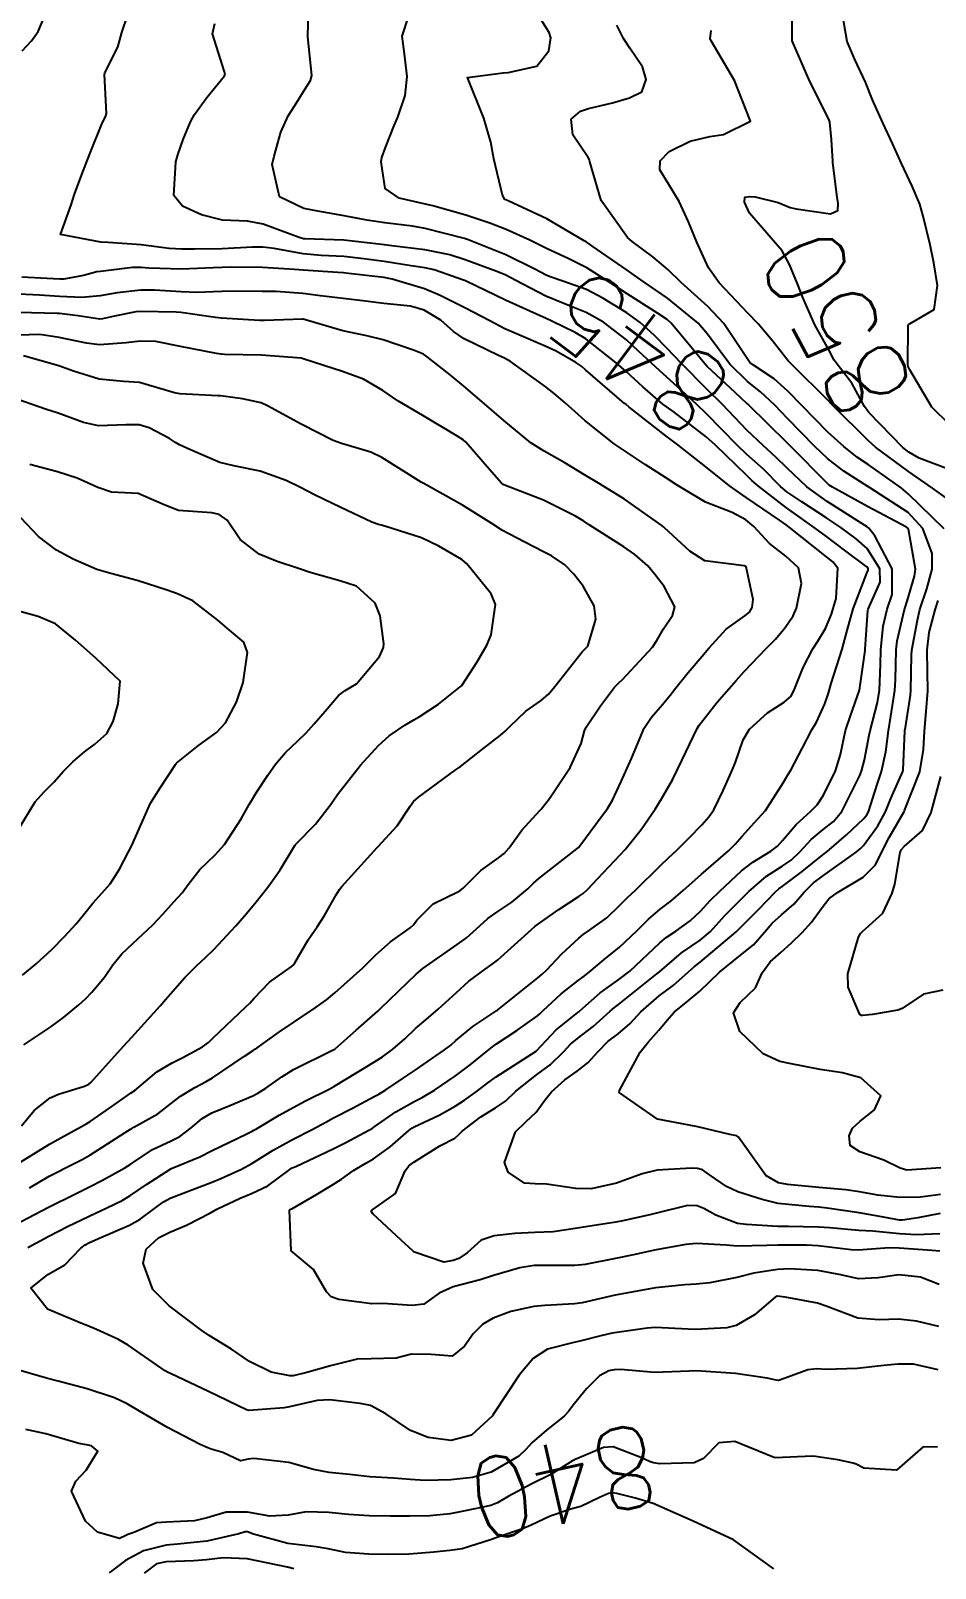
# Model space of a CAD drawing. Header units: metres. Extents: x 307586 to 320046, y 7427249 to 7434250.
# Drawn here: x 319439.3 to 319484, y 7427448.4 to 7427524.3 of the extents above; entities that cross this region are included whole.
import ezdxf
from ezdxf.enums import TextEntityAlignment as Align

# ---------------------------------------------------------------- set-up
doc = ezdxf.new("R2010")
doc.units = ezdxf.units.M
doc.header["$MEASUREMENT"] = 0
for name, color, linetype in [('Cotas', 45, 'Continuous'), ('Curvas de Nivel 1m', 11, 'Continuous'), ('Curvas de Nivel 5m', 15, 'Continuous')]:
    doc.layers.add(name, color=color, linetype=linetype)
doc.styles.add('Style-STANDARD', font='STANDARD.shx')

msp = doc.modelspace()

# ---------------------------------------------------------------- linework, layer by layer
at = {"layer": 'Curvas de Nivel 1m', "flags": 128}
for points, elevation in [([(319484.245, 7427466.878), (319483.257, 7427466.739), (319482.243, 7427466.73), (319481.149, 7427466.846), (319480.245, 7427467.003), (319479.572, 7427467.096), (319478.247, 7427467.224), (319476.69, 7427467.364), (319476.249, 7427467.456), (319475.631, 7427467.816), (319474.272, 7427469.707), (319474.202, 7427469.76), (319473.842, 7427469.836), (319472.278, 7427470.22), (319471.849, 7427470.295), (319470.284, 7427470.597), (319468.395, 7427471.909), (319468.4, 7427472.005), (319469.43, 7427473.893), (319469.825, 7427474.394), (319470.339, 7427474.979), (319470.749, 7427475.473), (319471.098, 7427475.873), (319471.789, 7427476.436), (319472.363, 7427476.91), (319473.344, 7427477.845), (319474.381, 7427478.676), (319475.013, 7427479.197), (319475.563, 7427479.818), (319475.947, 7427480.267), (319476.406, 7427480.669), (319477.012, 7427481.206), (319477.516, 7427481.799), (319477.976, 7427482.246), (319478.431, 7427482.59), (319480.08, 7427483.765), (319480.281, 7427483.927), (319480.448, 7427484.101), (319481.156, 7427485.06), (319481.527, 7427485.749), (319481.804, 7427486.422), (319482.385, 7427487.741), (319482.404, 7427487.831), (319482.49, 7427489.74), (319482.49, 7427489.763), (319482.516, 7427489.913), (319482.763, 7427491.515), (319482.783, 7427491.738), (319482.812, 7427493.486), (319482.834, 7427493.737), (319483.107, 7427495.213), (319483.233, 7427495.734), (319483.57, 7427496.763), (319483.845, 7427497.728), (319483.84, 7427498.509), (319483.38, 7427499.733), (319482.645, 7427500.528), (319480.744, 7427501.759), (319480.663, 7427501.812), (319479.469, 7427502.576), (319478.677, 7427503.19), (319478.036, 7427503.796), (319476.703, 7427505.161), (319476.069, 7427505.82), (319475.369, 7427506.48), (319474.724, 7427506.995), (319473.847, 7427507.849), (319472.748, 7427509.33), (319472.286, 7427509.865), (319470.771, 7427511.102), (319469.62, 7427511.897), (319469.128, 7427512.247), (319468.789, 7427512.49), (319467.045, 7427513.683), (319466.802, 7427513.853), (319466.752, 7427513.88), (319466.661, 7427513.932), (319464.819, 7427515.024), (319462.905, 7427515.906), (319462.832, 7427515.934), (319462.745, 7427515.981), (319462.635, 7427516.182), (319462.199, 7427517.987), (319462.049, 7427518.8), (319461.708, 7427519.992), (319460.903, 7427522), (319462.666, 7427522.222), (319462.906, 7427522.245), (319464.318, 7427522.557), (319464.916, 7427523.313), (319465.008, 7427523.959), (319464.927, 7427524.207), (319463.828, 7427525.971)], 847), ([(319438.913, 7427523.315), (319439.38, 7427523.804), (319439.707, 7427524.262), (319440.065, 7427525.125)], 842), ([(319484.19, 7427462.43), (319483.257, 7427462.787), (319482.195, 7427462.902), (319481.178, 7427462.765), (319480.193, 7427462.719), (319479.324, 7427462.903), (319478.196, 7427463.126), (319476.803, 7427463.198), (319476.197, 7427463.176), (319475.03, 7427462.987), (319474.192, 7427462.77), (319472.859, 7427462.519), (319472.189, 7427462.456), (319471.635, 7427462.419), (319470.187, 7427462.274), (319468.183, 7427461.91), (319466.568, 7427461.535), (319466.176, 7427461.48), (319464.719, 7427461.4), (319464.174, 7427461.351), (319463.042, 7427461.095), (319462.165, 7427460.763), (319461.665, 7427460.48), (319461.183, 7427459.99), (319460.754, 7427459.387), (319460.142, 7427458.903), (319459.101, 7427458.974), (319458.143, 7427458.991), (319457.375, 7427458.803), (319456.14, 7427458.766), (319455.448, 7427458.749), (319454.136, 7427458.424), (319452.972, 7427458.087), (319452.303, 7427457.925), (319452.13, 7427457.917), (319451.211, 7427458.109), (319450.138, 7427458.629), (319449.258, 7427459.248), (319448.151, 7427459.916), (319447.793, 7427460.154), (319446.171, 7427461.377), (319445.369, 7427462.178), (319444.887, 7427463.492), (319445.039, 7427464.182), (319445.651, 7427464.733), (319446.211, 7427465.019), (319447.022, 7427465.355), (319448.221, 7427465.975), (319448.527, 7427466.145), (319449.672, 7427466.688), (319450.235, 7427466.915), (319451.049, 7427467.303), (319452.123, 7427468.101), (319452.201, 7427468.153), (319452.254, 7427468.186), (319452.42, 7427468.263), (319454.263, 7427469.123), (319454.891, 7427469.439), (319456.024, 7427470.052), (319456.187, 7427470.138), (319456.275, 7427470.197), (319457.37, 7427470.955), (319458.295, 7427471.471), (319458.665, 7427471.656), (319459.279, 7427472.015), (319460.31, 7427472.725), (319461.031, 7427473.277), (319461.911, 7427473.984), (319462.141, 7427474.167), (319462.328, 7427474.303), (319463.337, 7427474.966), (319464.349, 7427475.691), (319464.49, 7427475.81), (319464.635, 7427475.947), (319465.53, 7427476.77), (319466.368, 7427477.435), (319466.653, 7427477.644), (319467.007, 7427477.924), (319467.746, 7427478.55), (319468.384, 7427479.067), (319469.277, 7427479.897), (319469.832, 7427480.458), (319470.409, 7427480.946), (319470.939, 7427481.351), (319471.541, 7427481.869), (319472, 7427482.291), (319472.431, 7427482.664), (319473.787, 7427483.84), (319474.114, 7427484.169), (319474.454, 7427484.564), (319475.071, 7427485.224), (319475.617, 7427485.823), (319476.487, 7427487.188), (319476.714, 7427487.585), (319476.856, 7427487.806), (319477.424, 7427488.881), (319477.896, 7427489.796), (319478.128, 7427490.185), (319478.532, 7427491.083), (319478.714, 7427491.614), (319478.767, 7427491.787), (319478.845, 7427492.084), (319479.389, 7427493.778), (319479.648, 7427494.703), (319479.93, 7427495.77), (319480.611, 7427497.531), (319480.682, 7427497.69), (319480.682, 7427497.759), (319480.614, 7427497.852), (319479.515, 7427498.67), (319478.628, 7427499.339), (319478.008, 7427499.796), (319476.647, 7427500.763), (319475.257, 7427501.831), (319474.942, 7427502.112), (319474.668, 7427502.37), (319473.135, 7427503.855), (319472.689, 7427504.262), (319471.108, 7427505.475), (319470.711, 7427505.755), (319470.547, 7427505.882), (319469.552, 7427506.728), (319468.729, 7427507.48), (319468.242, 7427507.915), (319466.745, 7427509.092), (319466.222, 7427509.412), (319465.102, 7427509.955), (319464.755, 7427510.11), (319464.488, 7427510.232), (319462.768, 7427511.002), (319460.839, 7427511.942), (319460.782, 7427511.971), (319460.71, 7427512.001), (319459.262, 7427512.497), (319458.789, 7427512.605), (319458.126, 7427512.701), (319456.791, 7427512.908), (319455.782, 7427513.054), (319454.794, 7427513.154), (319453.677, 7427513.209), (319452.795, 7427513.295), (319451.352, 7427513.56), (319450.798, 7427513.628), (319450.285, 7427513.615), (319448.797, 7427513.545), (319447.431, 7427513.529), (319446.796, 7427513.525), (319446.178, 7427513.561), (319444.798, 7427513.743), (319443.17, 7427513.846), (319442.799, 7427513.876), (319440.803, 7427514.24), (319441.334, 7427515.719), (319441.504, 7427516.233), (319441.862, 7427517.205), (319442.256, 7427518.226), (319442.868, 7427519.745), (319443.031, 7427520.059), (319443.08, 7427520.218), (319442.979, 7427522.142), (319443.005, 7427522.219), (319443.641, 7427523.487), (319443.833, 7427524.211), (319444.113, 7427525.03)], 843), ([(319484.235, 7427465.942), (319483.124, 7427465.727), (319482.366, 7427465.602), (319482.231, 7427465.607), (319481.429, 7427465.748), (319480.235, 7427465.976), (319478.655, 7427466.202), (319478.237, 7427466.248), (319477.758, 7427466.275), (319476.239, 7427466.427), (319475.439, 7427466.62), (319474.245, 7427467.008), (319473.685, 7427467.276), (319472.846, 7427467.851), (319472.493, 7427468.094), (319472.256, 7427468.161), (319471.953, 7427468.166), (319470.255, 7427468.075), (319469.529, 7427467.891), (319468.248, 7427467.439), (319467.007, 7427467.161), (319466.245, 7427467.162), (319464.804, 7427467.388), (319464.247, 7427467.397), (319463.718, 7427467.428), (319462.908, 7427467.97), (319462.732, 7427468.447), (319463.264, 7427469.965), (319463.781, 7427470.457), (319464.288, 7427470.934), (319464.721, 7427471.521), (319465.047, 7427471.943), (319465.706, 7427472.539), (319466.313, 7427472.967), (319466.86, 7427473.382), (319467.328, 7427473.92), (319467.823, 7427474.422), (319468.336, 7427474.808), (319468.931, 7427475.315), (319469.462, 7427475.893), (319470.361, 7427476.679), (319471.059, 7427477.181), (319471.817, 7427477.866), (319472.111, 7427478.128), (319472.378, 7427478.335), (319474.162, 7427479.833), (319474.279, 7427479.948), (319474.396, 7427480.068), (319475.276, 7427480.955), (319476.11, 7427481.813), (319476.275, 7427481.961), (319476.425, 7427482.068), (319477.416, 7427482.817), (319478.441, 7427483.637), (319478.63, 7427483.787), (319479.612, 7427484.616), (319480.468, 7427485.423), (319480.617, 7427485.612), (319480.689, 7427485.758), (319481.13, 7427487.11), (319481.342, 7427487.752), (319481.543, 7427488.71), (319481.676, 7427489.748), (319481.801, 7427490.47), (319481.988, 7427491.746), (319482.021, 7427492.273), (319482.062, 7427493.745), (319482.112, 7427494.202), (319482.473, 7427495.741), (319482.502, 7427495.833), (319482.597, 7427496.154), (319482.965, 7427497.381), (319483.008, 7427497.736), (319482.67, 7427499.702), (319482.654, 7427499.74), (319482.633, 7427499.763), (319482.573, 7427499.802), (319480.649, 7427500.829), (319478.912, 7427501.786), (319478.757, 7427501.882), (319478.665, 7427501.957), (319476.84, 7427503.808), (319476.685, 7427503.966), (319474.775, 7427505.839), (319474.744, 7427505.87), (319474.713, 7427505.894), (319474.112, 7427506.453), (319472.732, 7427507.738), (319472.616, 7427507.861), (319472.01, 7427508.598), (319470.961, 7427509.878), (319470.756, 7427510.06), (319470.281, 7427510.367), (319468.774, 7427511.323), (319467.885, 7427511.919), (319466.79, 7427512.608), (319465.902, 7427513.051), (319464.799, 7427513.56), (319463.97, 7427513.968), (319462.811, 7427514.488), (319461.998, 7427514.805), (319460.821, 7427515.203), (319459.186, 7427515.666), (319458.829, 7427515.74), (319457.526, 7427516.043), (319456.838, 7427516.514), (319456.634, 7427517.836), (319456.673, 7427518.053), (319456.858, 7427518.535), (319457.286, 7427519.629), (319457.456, 7427520.044), (319457.825, 7427521.104), (319457.92, 7427522.04), (319457.79, 7427523.165), (319457.682, 7427524.042), (319457.991, 7427524.986)], 846), ([(319484.7, 7427504.865), (319483.821, 7427505.729), (319482.731, 7427507.573), (319482.655, 7427507.741), (319482.638, 7427507.837), (319482.651, 7427509.741), (319482.673, 7427509.822), (319482.755, 7427509.858), (319483.94, 7427510.553), (319484.106, 7427511.727), (319483.921, 7427512.856), (319483.741, 7427513.731), (319483.4, 7427515.159), (319483.23, 7427515.736), (319482.842, 7427516.631), (319482.322, 7427517.745), (319481.874, 7427518.738), (319481.404, 7427519.755), (319480.89, 7427520.897), (319480.543, 7427521.765), (319480.027, 7427522.886), (319479.64, 7427523.779), (319479.354, 7427525.376)], 851), ([(319484.208, 7427464.069), (319483.817, 7427464.107), (319482.21, 7427464.224), (319481.714, 7427464.241), (319480.208, 7427464.125), (319479.838, 7427464.136), (319478.211, 7427464.341), (319477.641, 7427464.366), (319476.211, 7427464.37), (319475.668, 7427464.358), (319474.21, 7427464.33), (319473.674, 7427464.375), (319472.212, 7427464.456), (319471.678, 7427464.398), (319470.207, 7427464.142), (319469.988, 7427464.101), (319469.088, 7427463.897), (319468.201, 7427463.711), (319466.703, 7427463.42), (319466.197, 7427463.368), (319464.764, 7427463.377), (319464.197, 7427463.366), (319463.482, 7427463.247), (319462.192, 7427462.871), (319461.518, 7427462.659), (319460.186, 7427462.316), (319459.504, 7427462.01), (319458.739, 7427461.457), (319458.173, 7427461.401), (319456.723, 7427461.496), (319456.174, 7427461.473), (319454.555, 7427461.688), (319454.179, 7427461.827), (319453.945, 7427462.074), (319453.291, 7427463.18), (319452.203, 7427464.1), (319452.116, 7427466.101), (319452.175, 7427466.149), (319452.224, 7427466.172), (319453.449, 7427466.867), (319454.242, 7427467.342), (319454.678, 7427467.635), (319455.276, 7427468.06), (319455.89, 7427468.42), (319456.259, 7427468.636), (319457.075, 7427469.231), (319458.002, 7427470.033), (319458.156, 7427470.15), (319458.276, 7427470.217), (319459.505, 7427470.792), (319460.291, 7427471.227), (319460.76, 7427471.531), (319461.391, 7427471.989), (319461.905, 7427472.386), (319462.31, 7427472.679), (319464.298, 7427473.95), (319464.313, 7427473.96), (319465.285, 7427474.995), (319466.352, 7427475.857), (319466.395, 7427475.886), (319466.438, 7427475.929), (319467.451, 7427476.83), (319468.369, 7427477.483), (319468.909, 7427477.902), (319470.387, 7427479.296), (319470.71, 7427479.556), (319471.184, 7427479.872), (319471.885, 7427480.381), (319472.408, 7427480.862), (319472.886, 7427481.383), (319473.348, 7427481.846), (319474.433, 7427482.839), (319474.991, 7427483.271), (319475.873, 7427483.816), (319476.203, 7427484.057), (319476.451, 7427484.35), (319477.13, 7427485.136), (319477.846, 7427485.796), (319478.163, 7427486.106), (319478.481, 7427486.58), (319479.068, 7427487.781), (319479.307, 7427488.584), (319479.56, 7427489.774), (319479.801, 7427490.493), (319480.253, 7427491.764), (319480.522, 7427493.72), (319480.53, 7427493.76), (319480.537, 7427493.787), (319480.57, 7427494.263), (319480.662, 7427495.689), (319480.679, 7427495.759), (319481.264, 7427497.095), (319481.261, 7427497.754), (319480.623, 7427498.756), (319480.092, 7427499.233), (319479.331, 7427499.78), (319478.64, 7427500.243), (319477.403, 7427501.052), (319476.659, 7427501.555), (319476.353, 7427501.815), (319475.512, 7427502.668), (319474.679, 7427503.404), (319474.212, 7427503.845), (319472.706, 7427505.402), (319472.215, 7427505.865), (319470.726, 7427507.221), (319470.379, 7427507.535), (319469.984, 7427507.891), (319469.334, 7427508.496), (319468.744, 7427509.046), (319467.614, 7427509.921), (319466.76, 7427510.393), (319466.014, 7427510.691), (319464.772, 7427511.207), (319463.286, 7427511.975), (319462.785, 7427512.235), (319462.356, 7427512.416), (319460.793, 7427513), (319460.029, 7427513.245), (319458.798, 7427513.489), (319457.161, 7427513.685), (319456.8, 7427513.73), (319456.52, 7427513.774), (319454.802, 7427513.965), (319452.865, 7427514.036), (319452.802, 7427514.041), (319452.587, 7427514.102), (319450.812, 7427514.757), (319450.043, 7427514.903), (319448.815, 7427514.957), (319447.767, 7427515.212), (319446.825, 7427515.638), (319446.411, 7427516.176), (319446.501, 7427517.827), (319446.599, 7427518.174), (319446.861, 7427518.929), (319447.225, 7427519.81), (319447.42, 7427520.165), (319448.032, 7427521.013), (319448.902, 7427522.082), (319448.93, 7427522.122), (319448.938, 7427522.15), (319448.904, 7427522.27), (319448.32, 7427524.156), (319448.423, 7427524.662)], 844), ([(319484.433, 7427499.722), (319482.659, 7427501.453), (319482.299, 7427501.744), (319480.674, 7427502.889), (319480.159, 7427503.249), (319479.473, 7427503.778), (319478.694, 7427504.498), (319477.403, 7427505.803), (319476.72, 7427506.513), (319476.034, 7427507.129), (319474.961, 7427507.837), (319474.832, 7427507.936), (319474.735, 7427508.073), (319473.552, 7427509.852), (319472.765, 7427510.697), (319471.451, 7427511.873), (319470.789, 7427512.512), (319470.055, 7427513.151), (319469.03, 7427513.907), (319468.806, 7427514.099), (319467.492, 7427515.923), (319466.942, 7427517.84), (319466.919, 7427517.929), (319466.854, 7427518.05), (319466.092, 7427519.169), (319466.01, 7427519.943), (319466.475, 7427520.341), (319466.881, 7427520.469), (319468.057, 7427520.747), (319468.889, 7427520.992), (319469.5, 7427521.295), (319469.717, 7427521.898), (319469.533, 7427522.525), (319468.918, 7427523.443), (319468.605, 7427523.913), (319468.271, 7427524.578)], 848), ([(319484.654, 7427501.157), (319483.854, 7427501.728), (319482.671, 7427502.546), (319481.04, 7427503.756), (319480.688, 7427504.069), (319478.945, 7427505.787), (319478.835, 7427505.909), (319478.715, 7427506.045), (319476.921, 7427507.808), (319476.735, 7427508.017), (319475.936, 7427509.014), (319475.243, 7427509.833), (319474.761, 7427510.35), (319473.317, 7427511.855), (319472.79, 7427512.597), (319472.214, 7427513.866), (319471.817, 7427514.87), (319471.344, 7427515.875), (319470.841, 7427516.712), (319470.4, 7427517.438), (319470.418, 7427517.887), (319470.857, 7427518.335), (319471.885, 7427518.848), (319472.865, 7427519.084), (319473.532, 7427519.188), (319474.873, 7427519.84), (319474.073, 7427521.848), (319472.922, 7427523.804), (319472.891, 7427523.86), (319472.886, 7427523.898), (319472.93, 7427524.319)], 849), ([(319484.163, 7427460.361), (319483.07, 7427460.63), (319482.168, 7427460.718), (319481.225, 7427460.691), (319480.168, 7427460.77), (319478.602, 7427461.358), (319478.179, 7427461.508), (319476.576, 7427461.806), (319476.183, 7427461.85), (319476.151, 7427461.843), (319476.087, 7427461.811), (319475.059, 7427460.932), (319474.162, 7427460.408), (319473.705, 7427460.291), (319472.158, 7427460.211), (319471.8, 7427460.221), (319470.159, 7427460.304), (319469.766, 7427460.279), (319468.155, 7427460.052), (319468.035, 7427460.031), (319467.555, 7427459.916), (319466.444, 7427459.633), (319466.149, 7427459.567), (319464.854, 7427459.235), (319464.141, 7427458.781), (319463.455, 7427457.96), (319462.205, 7427456.069), (319462.147, 7427455.979), (319462.133, 7427455.96), (319462.112, 7427455.927), (319461.092, 7427454.991), (319460.09, 7427454.727), (319458.958, 7427454.884), (319458.095, 7427455.233), (319456.877, 7427456.042), (319456.109, 7427456.459), (319455.6, 7427456.566), (319454.113, 7427456.748), (319453.485, 7427456.707), (319452.107, 7427456.39), (319451.858, 7427456.351), (319450.104, 7427456.217), (319449.988, 7427456.239), (319448.118, 7427457.153), (319446.271, 7427458.029), (319446.132, 7427458.091), (319445.985, 7427458.171), (319444.145, 7427459.434), (319443.669, 7427459.718), (319442.58, 7427460.214), (319442.155, 7427460.389), (319441.894, 7427460.485), (319440.168, 7427461.219), (319439.349, 7427462.253), (319440.19, 7427462.922), (319441.029, 7427463.397), (319441.808, 7427464.224), (319442.03, 7427464.397), (319442.206, 7427464.483), (319442.689, 7427464.694), (319444.215, 7427465.358), (319444.75, 7427465.652), (319445.452, 7427466.178), (319445.892, 7427466.51), (319446.231, 7427466.699), (319447.289, 7427467.108), (319448.243, 7427467.461), (319448.725, 7427467.663), (319449.743, 7427468.128), (319450.256, 7427468.41), (319451.305, 7427469.067), (319452.268, 7427469.594), (319453.226, 7427470.086), (319453.905, 7427470.449), (319454.282, 7427470.65), (319455.216, 7427471.133), (319456.298, 7427471.701), (319456.52, 7427471.828), (319456.875, 7427472.044), (319457.733, 7427472.612), (319458.313, 7427473.003), (319459.773, 7427474.008), (319460.085, 7427474.245), (319460.33, 7427474.471), (319461.162, 7427475.171), (319462.352, 7427475.948), (319462.372, 7427475.961), (319462.399, 7427475.979), (319464.369, 7427477.569), (319464.578, 7427477.741), (319464.799, 7427477.946), (319465.563, 7427478.756), (319466.389, 7427479.527), (319466.613, 7427479.705), (319466.921, 7427479.925), (319467.785, 7427480.533), (319468.411, 7427481.13), (319468.795, 7427481.526), (319469.196, 7427481.898), (319470.435, 7427483.116), (319470.823, 7427483.492), (319471.234, 7427483.872), (319471.846, 7427484.472), (319472.462, 7427485.11), (319472.82, 7427485.502), (319473.066, 7427485.854), (319473.519, 7427486.814), (319473.975, 7427487.845), (319474.125, 7427488.215), (319474.508, 7427489.313), (319474.816, 7427489.835), (319475.712, 7427490.635), (319476.533, 7427491.165), (319476.873, 7427491.472), (319477.049, 7427491.805), (319477.477, 7427492.877), (319477.948, 7427493.796), (319478.189, 7427494.173), (319478.578, 7427494.804), (319478.866, 7427495.509), (319478.956, 7427495.785), (319479.098, 7427496.283), (319479.173, 7427497.782), (319478.93, 7427498.099), (319478.618, 7427498.337), (319476.773, 7427499.809), (319476.634, 7427499.914), (319476.298, 7427500.156), (319474.654, 7427501.261), (319473.83, 7427501.848), (319472.672, 7427502.785), (319471.277, 7427503.874), (319470.689, 7427504.311), (319468.888, 7427505.729), (319468.712, 7427505.869), (319468.657, 7427505.911), (319466.729, 7427507.572), (319466.536, 7427507.738), (319466.248, 7427507.937), (319465.271, 7427508.485), (319464.741, 7427508.737), (319463.429, 7427509.29), (319462.749, 7427509.597), (319461.999, 7427509.988), (319460.762, 7427510.635), (319459.55, 7427511.24), (319458.776, 7427511.57), (319457.178, 7427512.046), (319456.784, 7427512.117), (319455.034, 7427512.325), (319454.786, 7427512.348), (319454.504, 7427512.365), (319452.787, 7427512.484), (319452.369, 7427512.522), (319450.788, 7427512.618), (319449.275, 7427512.63), (319448.788, 7427512.621), (319448.342, 7427512.6), (319446.787, 7427512.533), (319445.172, 7427512.579), (319444.787, 7427512.615), (319444.372, 7427512.619), (319442.785, 7427512.428), (319442.609, 7427512.397), (319441.94, 7427512.228), (319440.972, 7427512.046), (319440.78, 7427512.039), (319438.901, 7427512.149)], 842), ([(319439.205, 7427464.255), (319440.208, 7427464.794), (319441.149, 7427465.295), (319442.219, 7427465.809), (319443.098, 7427466.207), (319443.849, 7427466.575), (319444.232, 7427466.806), (319445.052, 7427467.371), (319446.252, 7427468.14), (319446.274, 7427468.149), (319446.329, 7427468.169), (319447.685, 7427468.73), (319448.262, 7427469.021), (319450.013, 7427469.866), (319450.272, 7427469.996), (319450.35, 7427470.041), (319450.485, 7427470.118), (319451.609, 7427470.781), (319452.289, 7427471.164), (319452.896, 7427471.489), (319454.066, 7427472.074), (319454.304, 7427472.202), (319455.468, 7427472.902), (319456.317, 7427473.419), (319456.699, 7427473.666), (319457.209, 7427474.041), (319457.806, 7427474.56), (319458.338, 7427475.058), (319458.858, 7427475.509), (319459.458, 7427476.013), (319460.361, 7427476.844), (319460.965, 7427477.396), (319461.77, 7427477.986), (319462.124, 7427478.234), (319462.377, 7427478.437), (319464.055, 7427479.955), (319464.24, 7427480.108), (319464.397, 7427480.223), (319465.411, 7427480.942), (319466.418, 7427481.59), (319466.614, 7427481.734), (319466.825, 7427481.926), (319467.603, 7427482.746), (319468.44, 7427483.643), (319468.681, 7427483.906), (319469.475, 7427484.877), (319470.165, 7427485.885), (319470.478, 7427486.404), (319471.019, 7427487.343), (319471.289, 7427487.872), (319471.675, 7427488.695), (319472.233, 7427489.863), (319472.342, 7427490.035), (319472.519, 7427490.271), (319473.222, 7427491.164), (319473.82, 7427491.847), (319474.16, 7427492.231), (319474.551, 7427492.684), (319475.651, 7427493.824), (319476.108, 7427494.279), (319476.579, 7427494.857), (319476.969, 7427495.424), (319477.146, 7427495.804), (319477.382, 7427497.026), (319477.232, 7427497.804), (319476.619, 7427498.377), (319475.802, 7427499), (319475.04, 7427499.834), (319474.638, 7427500.17), (319473.966, 7427500.524), (319472.651, 7427501.037), (319471.244, 7427501.874), (319470.667, 7427502.261), (319469.677, 7427502.899), (319468.679, 7427503.552), (319468.147, 7427503.915), (319466.7, 7427505.075), (319465.725, 7427505.945), (319465.173, 7427506.408), (319464.721, 7427506.77), (319463.03, 7427507.977), (319462.735, 7427508.142), (319462.435, 7427508.284), (319460.744, 7427509.101), (319460.202, 7427509.463), (319459.585, 7427510.018), (319458.76, 7427510.513), (319458.092, 7427510.707), (319456.765, 7427510.85), (319455.873, 7427510.956), (319454.768, 7427511.083), (319453.637, 7427511.224), (319452.771, 7427511.336), (319451.454, 7427511.432), (319450.773, 7427511.44), (319449.456, 7427511.456), (319448.772, 7427511.44), (319447.548, 7427511.385), (319446.772, 7427511.416), (319445.457, 7427511.506), (319444.772, 7427511.494), (319443.615, 7427511.367), (319442.768, 7427511.22), (319441.859, 7427511.136), (319440.767, 7427511.183), (319439.778, 7427511.245), (319438.768, 7427511.296)], 841), ([(319439.281, 7427467.21), (319440.246, 7427467.771), (319440.552, 7427467.933), (319441.158, 7427468.231), (319441.884, 7427468.596), (319442.259, 7427468.812), (319444.008, 7427469.931), (319444.272, 7427470.104), (319444.326, 7427470.135), (319444.433, 7427470.188), (319445.609, 7427470.851), (319446.291, 7427471.378), (319446.733, 7427471.729), (319447.448, 7427472.159), (319448.007, 7427472.452), (319448.308, 7427472.633), (319449.894, 7427473.702), (319450.322, 7427473.982), (319450.403, 7427474.039), (319450.515, 7427474.118), (319451.571, 7427474.867), (319452.336, 7427475.384), (319453.389, 7427476.084), (319453.942, 7427476.483), (319454.354, 7427476.823), (319455.731, 7427478.06), (319456.379, 7427478.7), (319457.095, 7427479.334), (319458.066, 7427480.033), (319458.242, 7427480.185), (319458.399, 7427480.416), (319459.205, 7427481.224), (319460.42, 7427481.812), (319460.543, 7427481.877), (319460.689, 7427481.997), (319461.566, 7427482.854), (319462.438, 7427483.481), (319462.715, 7427483.702), (319462.957, 7427483.975), (319463.575, 7427484.85), (319464.471, 7427485.829), (319464.535, 7427485.896), (319464.589, 7427485.958), (319464.942, 7427486.417), (319465.963, 7427487.938), (319466.505, 7427489.137), (319466.682, 7427489.757), (319466.757, 7427489.928), (319467.46, 7427490.989), (319468.161, 7427491.914), (319468.35, 7427492.107), (319468.547, 7427492.28), (319470.039, 7427493.888), (319470.248, 7427494.205), (319470.577, 7427494.788), (319471.018, 7427495.444), (319471.128, 7427495.875), (319470.603, 7427496.874), (319470.171, 7427497.449), (319469.803, 7427497.892), (319469.167, 7427498.451), (319468.622, 7427498.84), (319466.908, 7427499.927), (319466.635, 7427500.1), (319466.225, 7427500.35), (319464.651, 7427501.145), (319462.781, 7427501.859), (319462.662, 7427501.915), (319462.579, 7427501.981), (319461.873, 7427502.786), (319460.816, 7427503.999), (319460.685, 7427504.114), (319460.374, 7427504.318), (319458.702, 7427505.316), (319457.468, 7427506.042), (319456.718, 7427506.546), (319455.766, 7427507.107), (319454.727, 7427507.481), (319452.843, 7427508.099), (319452.733, 7427508.134), (319452.693, 7427508.141), (319450.735, 7427508.292), (319448.912, 7427508.325), (319448.735, 7427508.336), (319448.513, 7427508.374), (319446.738, 7427508.72), (319445.517, 7427508.964), (319444.741, 7427508.988), (319444.047, 7427508.9), (319442.739, 7427508.805), (319442.089, 7427508.877), (319440.742, 7427509.167), (319439.797, 7427509.308), (319438.743, 7427509.285)], 839), ([(319438.499, 7427468.266), (319440.264, 7427469.353), (319440.831, 7427469.671), (319441.847, 7427470.224), (319442.117, 7427470.379), (319442.277, 7427470.48), (319443.303, 7427471.189), (319444.298, 7427471.885), (319444.479, 7427472.009), (319444.69, 7427472.186), (319445.559, 7427472.929), (319446.315, 7427473.368), (319446.855, 7427473.627), (319447.826, 7427474.155), (319448.111, 7427474.367), (319448.327, 7427474.581), (319449.966, 7427476.126), (319450.151, 7427476.318), (319450.349, 7427476.551), (319451.122, 7427477.352), (319452.199, 7427478.102), (319452.292, 7427478.183), (319452.375, 7427478.303), (319453.04, 7427479.44), (319453.482, 7427480.089), (319453.845, 7427480.642), (319454.417, 7427481.661), (319454.577, 7427481.922), (319454.701, 7427482.076), (319456.442, 7427483.99), (319456.47, 7427484.022), (319456.499, 7427484.049), (319457.431, 7427485.067), (319458.076, 7427486.034), (319458.24, 7427486.268), (319458.477, 7427486.485), (319460.297, 7427487.808), (319460.492, 7427487.944), (319460.523, 7427487.97), (319460.552, 7427487.999), (319461.639, 7427488.852), (319462.508, 7427489.525), (319462.757, 7427489.731), (319462.992, 7427489.975), (319463.773, 7427490.719), (319464.532, 7427491.252), (319464.908, 7427491.584), (319465.21, 7427491.95), (319466.56, 7427493.658), (319466.698, 7427493.792), (319466.833, 7427493.927), (319467.241, 7427495.266), (319467.153, 7427495.924), (319466.602, 7427496.886), (319466.151, 7427497.48), (319465.71, 7427497.944), (319465.051, 7427498.387), (319464.619, 7427498.608), (319463.325, 7427499.274), (319462.63, 7427499.647), (319462.099, 7427499.985), (319460.646, 7427500.892), (319458.718, 7427501.974), (319458.663, 7427502.004), (319458.608, 7427502.031), (319456.675, 7427503.249), (319456.124, 7427503.505), (319454.681, 7427503.929), (319454.267, 7427504.084), (319452.695, 7427504.892), (319451.026, 7427505.799), (319450.71, 7427505.932), (319449.787, 7427506.134), (319448.838, 7427506.272), (319448.714, 7427506.282), (319448.573, 7427506.293), (319446.706, 7427506.382), (319446.44, 7427506.441), (319444.714, 7427506.946), (319443.922, 7427507.001), (319442.716, 7427507.103), (319441.457, 7427507.497), (319440.726, 7427507.768), (319438.991, 7427508.266)], 838), ([(319438.883, 7427470.261), (319439.511, 7427471.025), (319440.294, 7427471.644), (319440.708, 7427471.825), (319441.997, 7427472.223), (319442.215, 7427472.31), (319442.305, 7427472.392), (319443.915, 7427474.196), (319444.327, 7427474.64), (319445.732, 7427476.179), (319446.012, 7427476.511), (319446.354, 7427476.913), (319446.952, 7427477.576), (319447.531, 7427478.158), (319447.968, 7427478.564), (319448.381, 7427478.962), (319449.473, 7427480.134), (319449.901, 7427480.627), (319450.41, 7427481.227), (319450.802, 7427481.731), (319451.091, 7427482.113), (319451.647, 7427482.892), (319452.382, 7427484.101), (319452.405, 7427484.139), (319452.444, 7427484.181), (319453.391, 7427485.153), (319454.124, 7427486.083), (319454.265, 7427486.293), (319454.478, 7427486.607), (319455.621, 7427488.063), (319456.503, 7427489.036), (319457.039, 7427489.513), (319457.814, 7427490.037), (319458.257, 7427490.292), (319458.519, 7427490.443), (319459.474, 7427491.071), (319460.542, 7427491.923), (319460.584, 7427491.958), (319460.616, 7427491.999), (319461.383, 7427493.163), (319461.857, 7427493.987), (319462.063, 7427494.492), (319462.281, 7427495.983), (319462.075, 7427496.508), (319460.866, 7427497.997), (319460.615, 7427498.208), (319459.478, 7427498.874), (319458.625, 7427499.27), (319456.821, 7427499.859), (319456.631, 7427499.907), (319456.513, 7427499.933), (319456.173, 7427500.057), (319454.643, 7427500.769), (319453.349, 7427501.397), (319452.658, 7427501.758), (319451.954, 7427502.107), (319450.667, 7427502.573), (319449.36, 7427502.83), (319448.671, 7427503.002), (319447.225, 7427503.617), (319446.68, 7427503.867), (319446.492, 7427503.984), (319446.193, 7427504.177), (319445.195, 7427504.7), (319444.689, 7427504.851), (319444.04, 7427504.856), (319442.689, 7427504.812), (319441.946, 7427504.972), (319440.695, 7427505.428), (319440.075, 7427505.627), (319438.701, 7427506.104)], 837), ([(319438.996, 7427474.26), (319440.332, 7427475.151), (319440.966, 7427475.604), (319441.716, 7427476.226), (319442.04, 7427476.531), (319442.352, 7427476.855), (319442.975, 7427477.602), (319443.4, 7427478.21), (319443.835, 7427478.749), (319444.384, 7427479.26), (319445.374, 7427480.185), (319445.868, 7427480.711), (319446.41, 7427481.317), (319446.817, 7427481.766), (319447.106, 7427482.163), (319447.684, 7427482.904), (319448.438, 7427483.639), (319448.907, 7427484.143), (319449.731, 7427485.406), (319450.127, 7427486.125), (319450.25, 7427486.34), (319450.471, 7427486.691), (319451.039, 7427487.56), (319451.415, 7427488.111), (319451.921, 7427488.684), (319452.504, 7427489.24), (319452.941, 7427489.663), (319453.334, 7427490.092), (319453.879, 7427490.73), (319454.534, 7427491.498), (319454.869, 7427491.744), (319455.429, 7427492.067), (319456.557, 7427493.415), (319456.746, 7427493.864), (319456.771, 7427494.048), (319456.584, 7427495.431), (319456.349, 7427496.054), (319455.425, 7427496.892), (319454.604, 7427497.155), (319453.128, 7427497.575), (319452.609, 7427497.751), (319451.503, 7427498.111), (319450.616, 7427498.466), (319449.677, 7427499.188), (319449.043, 7427500.144), (319448.637, 7427500.435), (319448.284, 7427500.508), (319446.64, 7427500.634), (319445.925, 7427500.899), (319444.652, 7427501.47), (319443.328, 7427501.538), (319442.656, 7427501.766), (319441.628, 7427502.23), (319440.666, 7427502.539), (319439.301, 7427502.892)], 836), ([(319484.258, 7427468.183), (319482.59, 7427468.068), (319482.257, 7427468.171), (319481.446, 7427468.563), (319480.265, 7427468.978), (319479.797, 7427469.296), (319479.738, 7427469.768), (319479.899, 7427470.145), (319480.284, 7427470.489), (319480.996, 7427471.05), (319481.31, 7427471.75), (319480.312, 7427472.629), (319479.419, 7427472.878), (319478.315, 7427473.042), (319476.794, 7427473.33), (319476.319, 7427473.435), (319475.495, 7427473.818), (319474.339, 7427474.911), (319474.026, 7427475.835), (319474.358, 7427476.345), (319475.122, 7427477.066), (319475.44, 7427477.819), (319475.844, 7427478.35), (319476.383, 7427478.839), (319476.899, 7427479.294), (319477.426, 7427479.8), (319477.885, 7427480.311), (319478.412, 7427481.037), (319478.737, 7427481.466), (319479.156, 7427481.779), (319480.431, 7427482.54), (319481.042, 7427483.148), (319481.333, 7427483.751), (319481.715, 7427484.487), (319482.433, 7427485.74), (319482.448, 7427485.765), (319482.474, 7427485.83), (319483.228, 7427487.733), (319483.409, 7427488.826), (319483.456, 7427489.731), (319483.545, 7427490.712), (319483.616, 7427491.729), (319483.605, 7427492.677), (319483.584, 7427493.73), (319483.697, 7427494.608), (319483.982, 7427495.726), (319484.14, 7427496.182)], 848), ([(319438.444, 7427484.402), (319439.559, 7427486.254), (319439.991, 7427486.726), (319440.478, 7427487.229), (319440.96, 7427487.762), (319441.422, 7427488.231), (319442.002, 7427488.721), (319442.502, 7427489.091), (319443.095, 7427489.626), (319443.411, 7427490.211), (319443.65, 7427491.084), (319443.761, 7427492.208), (319442.554, 7427493.347), (319441.546, 7427494.23), (319440.571, 7427495.035), (319439.714, 7427495.393), (319438.577, 7427495.701)], 834), ([(319484.365, 7427476.955), (319483.402, 7427476.763), (319482.356, 7427476.05), (319482.135, 7427475.963), (319480.885, 7427475.755), (319480.407, 7427475.704), (319480.352, 7427475.708), (319480.268, 7427475.761), (319479.697, 7427477.101), (319479.674, 7427477.77), (319480.198, 7427479.57), (319480.301, 7427479.761), (319480.344, 7427479.81), (319480.394, 7427479.85), (319481.407, 7427480.751), (319481.869, 7427481.746), (319481.99, 7427482.182), (319482.251, 7427483.742), (319482.302, 7427483.884), (319482.448, 7427484.053), (319483.352, 7427484.834), (319483.781, 7427485.72), (319484.267, 7427487.498)], 849), ([(319484.138, 7427458.22), (319482.909, 7427458.497), (319482.14, 7427458.495), (319481.455, 7427458.431), (319480.138, 7427458.289), (319478.594, 7427458.239), (319478.138, 7427458.273), (319477.703, 7427458.228), (319476.573, 7427457.806), (319476.248, 7427457.692), (319476.132, 7427457.711), (319475.695, 7427457.814), (319474.135, 7427458.043), (319472.438, 7427458.158), (319472.136, 7427458.167), (319471.839, 7427458.159), (319470.135, 7427458.083), (319468.47, 7427458.239), (319468.136, 7427458.229), (319467.884, 7427458.164), (319467.416, 7427457.917), (319466.771, 7427457.279), (319466.118, 7427456.484), (319465.889, 7427456.158), (319465.671, 7427455.934), (319464.8, 7427455.245), (319464.093, 7427454.63), (319463.768, 7427454.275), (319463.437, 7427453.96), (319462.075, 7427453.17), (319461.149, 7427452.912), (319460.071, 7427452.788), (319458.805, 7427452.754), (319458.071, 7427452.804), (319457.241, 7427452.868), (319456.072, 7427452.942), (319455.081, 7427453.051), (319454.074, 7427453.162), (319453.304, 7427453.31), (319452.078, 7427453.642), (319450.347, 7427453.85), (319450.08, 7427453.806), (319449.689, 7427453.736), (319448.827, 7427454.139), (319448.25, 7427454.313), (319448.085, 7427454.364), (319447.699, 7427454.542), (319446.095, 7427455.378), (319444.71, 7427456.184), (319444.108, 7427456.538), (319443.474, 7427456.838), (319442.119, 7427457.286), (319440.693, 7427457.666), (319440.126, 7427457.81), (319438.525, 7427458.264)], 841), ([(319476.019, 7427448.393), (319474.033, 7427449.83), (319472.046, 7427450.75), (319470.483, 7427451.449), (319470.059, 7427451.619), (319469.186, 7427451.893), (319468.276, 7427452.118), (319468.065, 7427452.149), (319467.862, 7427452.115), (319467.411, 7427451.917), (319466.503, 7427451.479), (319466.054, 7427451.354), (319464.983, 7427451.007), (319464.042, 7427450.558), (319463.622, 7427450.374), (319462.455, 7427449.974), (319462.031, 7427449.825), (319460.64, 7427449.381), (319460.026, 7427449.303), (319459.241, 7427449.227), (319458.024, 7427449.126), (319456.957, 7427449.107), (319456.024, 7427449.117), (319454.874, 7427449.211), (319454.026, 7427449.394), (319453.436, 7427449.488), (319452.028, 7427449.65), (319450.341, 7427450.117), (319450.034, 7427450.223), (319449.933, 7427450.223), (319449.613, 7427450.126), (319448.029, 7427449.766), (319446.582, 7427449.61), (319446.027, 7427449.569), (319444.909, 7427449.296), (319444.019, 7427448.807), (319443.214, 7427448.202)], 839), ([(319452.326, 7427448.405), (319452.017, 7427448.48), (319451.541, 7427448.582), (319450.021, 7427448.89), (319448.833, 7427448.949), (319448.02, 7427448.85), (319447.387, 7427448.789), (319446.019, 7427448.754), (319445.551, 7427448.641), (319444.944, 7427448.181)], 838)]:
    msp.add_lwpolyline(points, dxfattribs=dict(at, elevation=elevation))
at = {"layer": 'Curvas de Nivel 5m', "flags": 128}
for points, elevation in [([(319484.221, 7427464.924), (319483.059, 7427464.889), (319482.221, 7427464.926), (319480.915, 7427465.06), (319480.223, 7427465.098), (319478.785, 7427465.221), (319478.225, 7427465.266), (319476.744, 7427465.286), (319476.225, 7427465.301), (319474.667, 7427465.385), (319474.227, 7427465.45), (319473.162, 7427465.846), (319472.56, 7427466.179), (319472.237, 7427466.318), (319471.767, 7427466.336), (319470.234, 7427465.948), (319469.973, 7427465.884), (319468.561, 7427465.572), (319468.227, 7427465.508), (319466.848, 7427465.299), (319466.222, 7427465.189), (319465.129, 7427465.032), (319464.219, 7427465.003), (319463.229, 7427464.954), (319462.216, 7427464.827), (319461.572, 7427464.627), (319460.876, 7427463.993), (319460.476, 7427463.721), (319460.199, 7427463.618), (319459.732, 7427463.541), (319458.283, 7427464.029), (319458.237, 7427464.063), (319458.204, 7427464.094), (319457.625, 7427464.619), (319456.222, 7427465.919), (319456.141, 7427466.051), (319456.175, 7427466.099), (319456.224, 7427466.127), (319457.346, 7427466.929), (319457.817, 7427468.034), (319458.005, 7427468.283), (319458.257, 7427468.468), (319459.53, 7427469.275), (319460.27, 7427469.661), (319460.456, 7427469.813), (319460.639, 7427469.996), (319461.565, 7427470.706), (319462.29, 7427471.147), (319462.783, 7427471.485), (319463.287, 7427471.965), (319464.311, 7427472.781), (319464.984, 7427473.276), (319465.648, 7427473.937), (319465.977, 7427474.285), (319466.333, 7427474.578), (319467.097, 7427475.167), (319467.94, 7427475.914), (319468.16, 7427476.107), (319468.356, 7427476.257), (319470.246, 7427477.756), (319470.373, 7427477.86), (319471.457, 7427478.794), (319472.389, 7427479.432), (319472.891, 7427479.853), (319473.605, 7427480.642), (319474.417, 7427481.453), (319474.609, 7427481.639), (319474.793, 7427481.826), (319475.663, 7427482.585), (319476.436, 7427483.08), (319476.869, 7427483.375), (319477.316, 7427483.801), (319477.858, 7427484.39), (319478.459, 7427484.888), (319478.964, 7427485.283), (319479.376, 7427485.776), (319480.27, 7427487.543), (319480.352, 7427487.762), (319480.499, 7427488.323), (319480.732, 7427489.537), (319480.781, 7427489.757), (319481.14, 7427491.148), (319481.233, 7427491.753), (319481.279, 7427493.029), (319481.307, 7427493.753), (319481.411, 7427494.921), (319481.612, 7427495.75), (319481.87, 7427496.477), (319481.868, 7427497.747), (319481.01, 7427499.375), (319480.715, 7427499.759), (319480.634, 7427499.821), (319480.494, 7427499.903), (319478.652, 7427501.074), (319477.645, 7427501.8), (319476.672, 7427502.711), (319476.124, 7427503.265), (319475.498, 7427503.828), (319474.694, 7427504.596), (319473.492, 7427505.852), (319472.72, 7427506.615), (319471.469, 7427507.873), (319470.741, 7427508.64), (319470.124, 7427509.267), (319469.421, 7427509.9), (319468.76, 7427510.38), (319467.581, 7427511.111), (319466.777, 7427511.525), (319465.613, 7427511.948), (319464.989, 7427512.161), (319464.786, 7427512.247), (319464.217, 7427512.538), (319462.796, 7427513.241), (319460.907, 7427513.999), (319460.803, 7427514.034), (319460.753, 7427514.051), (319458.811, 7427514.547), (319458.192, 7427514.657), (319456.814, 7427514.821), (319455.925, 7427514.954), (319454.819, 7427515.171), (319453.513, 7427515.403), (319452.824, 7427515.537), (319451.624, 7427516.112), (319451.266, 7427517.699), (319451.361, 7427518.115), (319451.682, 7427519.295), (319452.053, 7427520.108), (319452.372, 7427520.616), (319452.893, 7427521.436), (319453.148, 7427521.849), (319453.211, 7427522.097), (319453.023, 7427523.998), (319453.018, 7427524.099), (319453.084, 7427525.966)], 845), ([(319484.672, 7427502.658), (319483.202, 7427503.211), (319482.681, 7427503.505), (319482.389, 7427503.743), (319480.709, 7427505.466), (319480.499, 7427505.763), (319479.868, 7427506.917), (319479.191, 7427507.783), (319479, 7427508.05), (319478.741, 7427508.557), (319478.039, 7427509.797), (319477.445, 7427511.131), (319477.182, 7427511.806), (319476.792, 7427512.765), (319476.426, 7427513.442), (319476.112, 7427513.82), (319474.825, 7427515.3), (319474.571, 7427515.843), (319474.596, 7427516.082), (319474.836, 7427516.129), (319475.104, 7427516.104), (319476.23, 7427515.819), (319476.83, 7427515.583), (319477.119, 7427515.517), (319478.825, 7427515.264), (319479.182, 7427515.43), (319479.201, 7427515.784), (319479.142, 7427516.091), (319478.94, 7427517.789), (319478.934, 7427517.869), (319478.864, 7427518.942), (319478.779, 7427519.791), (319478.73, 7427519.936), (319477.795, 7427521.801), (319476.923, 7427523.81), (319476.922, 7427525.81)], 850), ([(319438.212, 7427465.194), (319440.223, 7427466.24), (319441.547, 7427466.913), (319442.238, 7427467.254), (319442.877, 7427467.577), (319443.994, 7427468.194), (319444.255, 7427468.36), (319445.356, 7427469.086), (319446.266, 7427469.517), (319446.704, 7427469.73), (319447.263, 7427470.16), (319447.81, 7427470.624), (319448.284, 7427470.895), (319449.17, 7427471.257), (319450.297, 7427471.739), (319450.549, 7427471.867), (319450.951, 7427472.114), (319451.739, 7427472.675), (319452.312, 7427473.035), (319454.239, 7427473.988), (319454.323, 7427474.035), (319454.346, 7427474.046), (319454.374, 7427474.069), (319455.413, 7427474.978), (319456.349, 7427475.811), (319456.475, 7427475.924), (319456.603, 7427476.047), (319457.496, 7427476.904), (319458.37, 7427477.751), (319458.7, 7427478.025), (319460.385, 7427479.208), (319460.845, 7427479.538), (319461.343, 7427479.991), (319461.896, 7427480.49), (319462.406, 7427480.834), (319463.083, 7427481.299), (319463.874, 7427481.965), (319464.153, 7427482.235), (319464.428, 7427482.462), (319466.299, 7427483.932), (319466.374, 7427484.001), (319466.445, 7427484.087), (319467.238, 7427485.146), (319467.81, 7427485.917), (319468.057, 7427486.335), (319468.486, 7427487.258), (319468.785, 7427487.906), (319468.99, 7427488.395), (319469.622, 7427489.893), (319469.982, 7427490.427), (319470.53, 7427491.05), (319470.904, 7427491.51), (319471.183, 7427491.874), (319471.789, 7427492.629), (319472.56, 7427493.539), (319472.707, 7427493.713), (319472.826, 7427493.857), (319473.663, 7427494.763), (319474.587, 7427495.432), (319474.815, 7427495.612), (319474.954, 7427495.835), (319474.996, 7427496.233), (319474.657, 7427497.839), (319474.639, 7427497.865), (319474.613, 7427497.884), (319474.551, 7427497.904), (319472.616, 7427498.148), (319471.875, 7427498.613), (319470.632, 7427499.774), (319470.576, 7427499.824), (319470.496, 7427499.882), (319468.652, 7427501.181), (319467.453, 7427501.922), (319466.668, 7427502.392), (319465.704, 7427502.976), (319464.679, 7427503.547), (319464.033, 7427503.966), (319462.699, 7427505.065), (319461.624, 7427505.991), (319460.72, 7427506.757), (319460.038, 7427507.323), (319459.146, 7427508.024), (319458.915, 7427508.207), (319458.736, 7427508.338), (319458.231, 7427508.542), (319456.743, 7427509.048), (319455.929, 7427509.246), (319454.747, 7427509.489), (319452.782, 7427510.07), (319452.753, 7427510.075), (319450.873, 7427509.997), (319450.752, 7427510), (319450.634, 7427510.004), (319448.753, 7427510.115), (319448.465, 7427510.153), (319446.756, 7427510.397), (319446.512, 7427510.418), (319444.757, 7427510.443), (319444.534, 7427510.424), (319443.48, 7427510.213), (319442.888, 7427510.082), (319442.751, 7427510.076), (319441.68, 7427510.231), (319440.755, 7427510.349), (319440.642, 7427510.354), (319438.755, 7427510.391)], 840), ([(319438.929, 7427477.696), (319439.612, 7427478.251), (319440.38, 7427478.969), (319441.008, 7427479.612), (319441.579, 7427480.228), (319441.953, 7427480.671), (319442.408, 7427481.246), (319442.867, 7427481.764), (319443.255, 7427482.212), (319443.715, 7427482.922), (319444.385, 7427484.201), (319444.401, 7427484.242), (319444.445, 7427484.359), (319445.256, 7427486.188), (319445.722, 7427486.934), (319446.492, 7427488.086), (319446.526, 7427488.137), (319446.55, 7427488.169), (319447.628, 7427489.032), (319448.508, 7427489.677), (319448.958, 7427490.143), (319449.494, 7427491.17), (319449.828, 7427492.131), (319450.047, 7427493.617), (319449.863, 7427494.13), (319449.153, 7427494.723), (319448.574, 7427495.21), (319447.337, 7427496.162), (319446.588, 7427496.516), (319446.07, 7427496.699), (319444.598, 7427497.176), (319443.302, 7427497.514), (319442.605, 7427497.722), (319441.429, 7427498.232), (319440.617, 7427498.669), (319439.718, 7427499.348), (319438.85, 7427500.267)], 835), ([(319484.093, 7427454.406), (319483.398, 7427454.415), (319482.609, 7427453.732), (319482.078, 7427453.266), (319480.47, 7427453.365), (319480.081, 7427453.56), (319479.938, 7427453.619), (319479.176, 7427453.774), (319478.085, 7427453.938), (319477.924, 7427453.953), (319476.084, 7427453.877), (319475.992, 7427453.903), (319474.096, 7427454.689), (319473.314, 7427454.622), (319472.546, 7427453.853), (319472.081, 7427453.628), (319470.373, 7427453.584), (319470.08, 7427453.634), (319469.89, 7427453.692), (319469.451, 7427453.889), (319468.091, 7427454.429), (319467.62, 7427454.384), (319466.53, 7427453.926), (319466.213, 7427453.798), (319466.081, 7427453.727), (319464.978, 7427453.037), (319464.069, 7427452.595), (319462.901, 7427451.967), (319462.382, 7427451.652), (319462.056, 7427451.534), (319460.79, 7427451.255), (319460.05, 7427451.113), (319459.046, 7427451.017), (319458.047, 7427450.992), (319457.094, 7427450.993), (319456.048, 7427451.024), (319455.019, 7427451.089), (319454.049, 7427451.175), (319452.93, 7427451.206), (319452.047, 7427451.051), (319451.148, 7427451.007), (319450.049, 7427451.189), (319448.991, 7427451.194), (319448.044, 7427450.92), (319447.433, 7427450.765), (319446.041, 7427450.702), (319445.549, 7427450.666), (319444.426, 7427450.186), (319444.133, 7427450.087), (319444.031, 7427450.047), (319443.726, 7427449.891), (319442.636, 7427450.211), (319442.041, 7427450.745), (319441.36, 7427452.227), (319441.56, 7427452.734), (319442.073, 7427453.274), (319442.65, 7427454.211), (319442.334, 7427454.465), (319442.086, 7427454.52), (319441.718, 7427454.593), (319440.091, 7427455.057), (319439.107, 7427455.269)], 840)]:
    msp.add_lwpolyline(points, dxfattribs=dict(at, elevation=elevation))

# ---------------------------------------------------------------- texts
at = {"layer": 'Cotas', "style": 'Style-STANDARD'}
for s, rotation, p in [('850', 118.31687, (319479.089, 7427509.847, 850)), ('845', 143.25513, (319469.315, 7427508.424, 845)), ('840', 192.78171, (319465.639, 7427452.678, 840))]:
    msp.add_text(s, height=4, rotation=rotation, dxfattribs=at).set_placement(p, align=Align.MIDDLE_CENTER)

doc.saveas('drawing.dxf')
